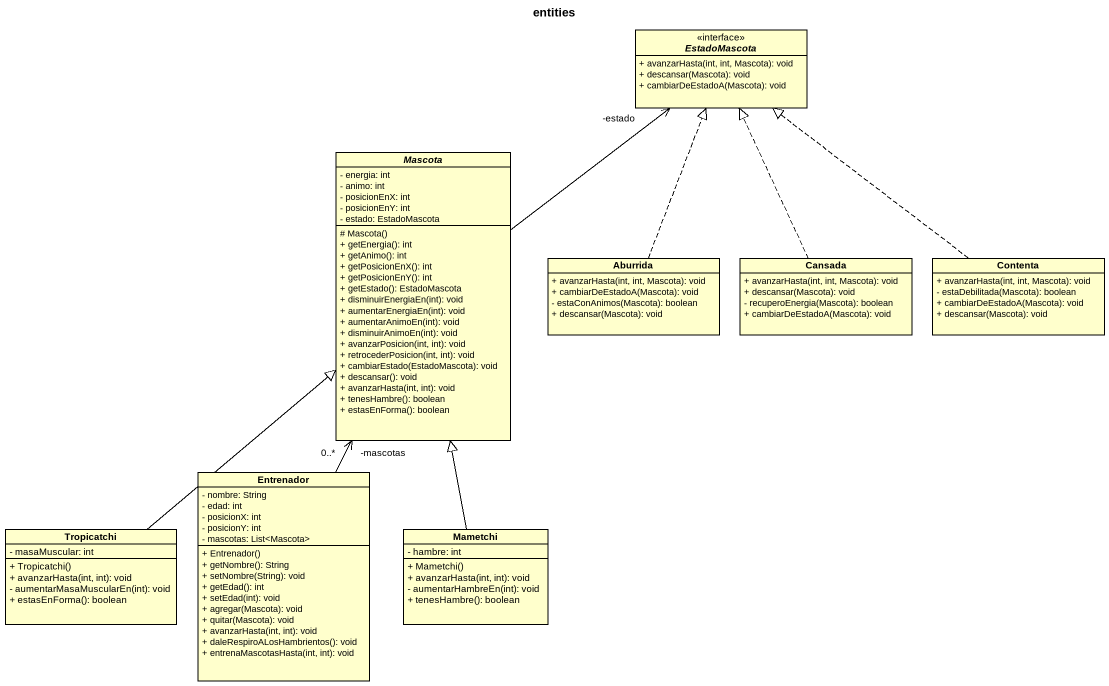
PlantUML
@startuml
title entities
hide circle
hide empty members
skinparam classAttributeIconSize 0
interface EstadoMascota <<interface>> {
  + avanzarHasta(int, int, Mascota): void
  + descansar(Mascota): void
  + cambiarDeEstadoA(Mascota): void
}
abstract class Mascota {
  - energia: int
  - animo: int
  - posicionEnX: int
  - posicionEnY: int
  - estado: EstadoMascota
  # Mascota()
  + getEnergia(): int
  + getAnimo(): int
  + getPosicionEnX(): int
  + getPosicionEnY(): int
  + getEstado(): EstadoMascota
  + disminuirEnergiaEn(int): void
  + aumentarEnergiaEn(int): void
  + aumentarAnimoEn(int): void
  + disminuirAnimoEn(int): void
  + avanzarPosicion(int, int): void
  + retrocederPosicion(int, int): void
  + cambiarEstado(EstadoMascota): void
  + descansar(): void
  + avanzarHasta(int, int): void
  + tenesHambre(): boolean
  + estasEnForma(): boolean
}
class Aburrida {
  + avanzarHasta(int, int, Mascota): void
  + cambiarDeEstadoA(Mascota): void
  - estaConAnimos(Mascota): boolean
  + descansar(Mascota): void
}
class Cansada {
  + avanzarHasta(int, int, Mascota): void
  + descansar(Mascota): void
  - recuperoEnergia(Mascota): boolean
  + cambiarDeEstadoA(Mascota): void
}
class Contenta {
  + avanzarHasta(int, int, Mascota): void
  - estaDebilitada(Mascota): boolean
  + cambiarDeEstadoA(Mascota): void
  + descansar(Mascota): void
}
class Entrenador {
  - nombre: String
  - edad: int
  - posicionX: int
  - posicionY: int
  - mascotas: List<Mascota>
  + Entrenador()
  + getNombre(): String
  + setNombre(String): void
  + getEdad(): int
  + setEdad(int): void
  + agregar(Mascota): void
  + quitar(Mascota): void
  + avanzarHasta(int, int): void
  + daleRespiroALosHambrientos(): void
  + entrenaMascotasHasta(int, int): void
}
class Tropicatchi {
  - masaMuscular: int
  + Tropicatchi()
  + avanzarHasta(int, int): void
  - aumentarMasaMuscularEn(int): void
  + estasEnForma(): boolean
}
class Mametchi {
  - hambre: int
  + Mametchi()
  + avanzarHasta(int, int): void
  - aumentarHambreEn(int): void
  + tenesHambre(): boolean
}
Mascota -up-> "-estado" EstadoMascota
Aburrida .up.|> EstadoMascota
Cansada .up.|> EstadoMascota
Contenta .up.|> EstadoMascota
Entrenador -up-> "-mascotas\n0..*" Mascota
Tropicatchi -up-|> Mascota
Mametchi -up-|> Mascota
@enduml
